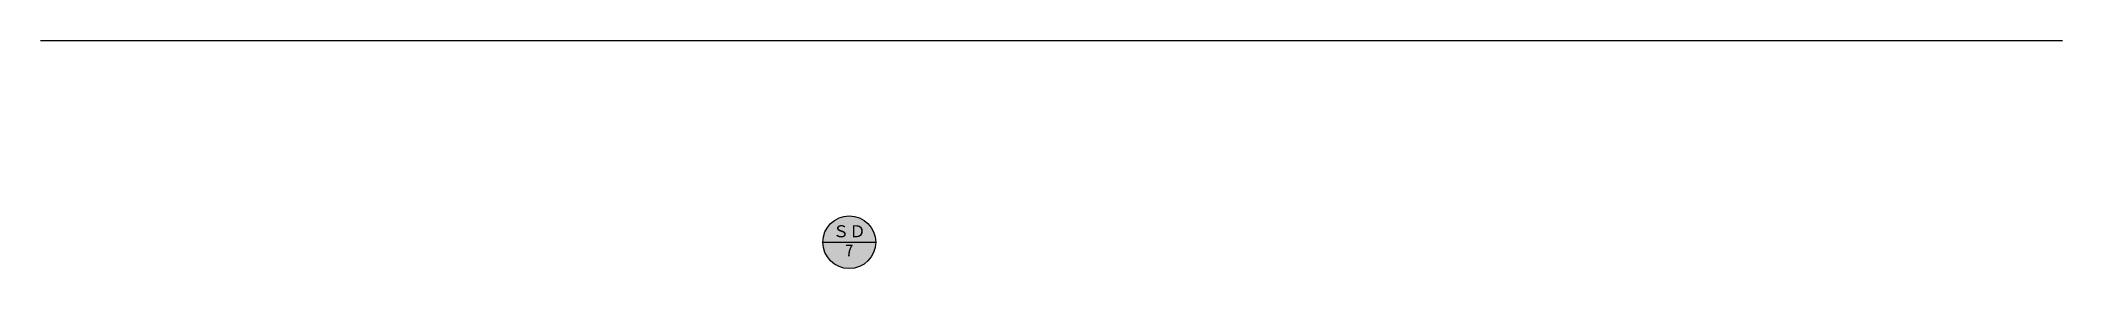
# Model space of a CAD drawing. Units: millimetres at full size, sheet at 1:100. Extents: x -15551 to 15061, y -6951 to -3490.
import ezdxf
from ezdxf.enums import TextEntityAlignment as Align

# ---------------------------------------------------------------- set-up
doc = ezdxf.new("R2010")
doc.units = ezdxf.units.MM
doc.header["$LTSCALE"] = 100
doc.layers.add('0-0', color=7, linetype='Continuous')
doc.styles.add('ＭＳ ゴシック', font='')
doc.styles.get('ＭＳ ゴシック').set_extended_font_data('MS Gothic')

msp = doc.modelspace()

# ---------------------------------------------------------------- hatches: boundary and pattern name
at = {"layer": '0-0'}
msp.add_hatch(color=91, dxfattribs=at).paths.add_polyline_path([(-2906.1, -6551, 1), (-3706.1, -6551, 1)])

# ---------------------------------------------------------------- linework, layer by layer
for p, q in [((-15551, -3489.8), (15061.2, -3489.8)), ((-3706.1, -6551), (-2906.1, -6551))]:
    msp.add_line(p, q, dxfattribs=at)
msp.add_circle((-3306.1, -6551), 400, dxfattribs=at)

# ---------------------------------------------------------------- texts
at = {"layer": '0-0', "color": 4, "style": 'ＭＳ ゴシック'}
for s, p in [('ＳＤ', (-3556.1, -6531)), ('7', (-3368.6, -6821))]:
    msp.add_text(s, height=183.3, dxfattribs=at).set_placement(p, align=Align.BOTTOM_LEFT)

doc.saveas('drawing.dxf')
